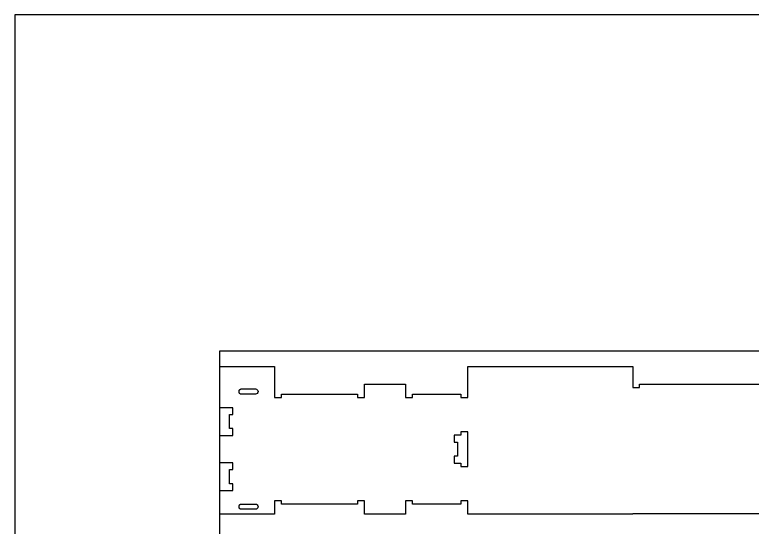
# Model space of a CAD drawing. Extents: x 0 to 4485, y 0 to 8771.
# Drawn here: x 0 to 1338, y 4663 to 5593 of the extents above; entities that cross this region are included whole.
import ezdxf

# ---------------------------------------------------------------- set-up
doc = ezdxf.new("R2010")
doc.units = 0
for name, color, linetype in [('0_SHEET_SPRUCEPLY_2440X122', 1, 'CONTINUOUS'), ('3_ANYTOOL_CUTTHROUGH_INSID', 4, 'CONTINUOUS'), ('4_ANYTOOL_CUTTHROUGH_OUTSI', 5, 'CONTINUOUS'), ('DONOTCUT', 7, 'CONTINUOUS')]:
    doc.layers.add(name, color=color, linetype=linetype)

msp = doc.modelspace()

# ---------------------------------------------------------------- linework, layer by layer
at = {"layer": '0_SHEET_SPRUCEPLY_2440X122'}
msp.add_lwpolyline([(371.7, 4982.6), (371.7, 3762.6), (2811.7, 3762.6), (2811.7, 4982.6)], close=True, dxfattribs=at)
at = {"layer": '3_ANYTOOL_CUTTHROUGH_INSID', "color": 4}
for points in [[(436.7, 4914.1, -1), (436.7, 4904.6), (411, 4904.6), (410.9, 4904.6), (410.8, 4904.6), (410.7, 4904.6), (410.6, 4904.6), (410.5, 4904.6), (410.4, 4904.6), (410.3, 4904.7), (410.2, 4904.7), (410.1, 4904.7), (410, 4904.7), (409.9, 4904.8), (409.8, 4904.8), (409.7, 4904.8), (409.6, 4904.9), (409.5, 4904.9), (409.4, 4904.9), (409.3, 4905), (409.2, 4905), (409.1, 4905.1), (409, 4905.2), (408.9, 4905.2), (408.9, 4905.3), (408.8, 4905.3), (408.7, 4905.4), (408.6, 4905.5), (408.5, 4905.5), (408.4, 4905.6), (408.4, 4905.7), (408.3, 4905.8), (408.2, 4905.9), (408.1, 4905.9), (408.1, 4906), (408, 4906.1), (407.9, 4906.2), (407.9, 4906.3), (407.8, 4906.4), (407.7, 4906.5), (407.7, 4906.6), (407.6, 4906.7), (407.6, 4906.8), (407.5, 4906.9), (407.5, 4907), (407.4, 4907.1), (407.4, 4907.2), (407.3, 4907.3), (407.3, 4907.4), (407.2, 4907.5), (407.2, 4907.6), (407.2, 4907.7), (407.1, 4907.8), (407.1, 4907.9), (407.1, 4908.1), (407.1, 4908.2), (407.1, 4908.3), (407, 4908.4), (407, 4908.5), (407, 4908.6), (407, 4908.7), (407, 4908.8), (407, 4908.9), (407, 4909), (407, 4909.1), (407, 4909.2), (407, 4909.3), (407, 4909.5), (407, 4909.6), (407, 4909.7), (407, 4909.8), (407, 4909.9), (407, 4910), (407, 4910.1), (407, 4910.2), (407, 4910.3), (407.1, 4910.4), (407.1, 4910.5), (407.1, 4910.6), (407.1, 4910.7), (407.1, 4910.8), (407.2, 4911), (407.2, 4911.1), (407.2, 4911.2), (407.3, 4911.3), (407.3, 4911.4), (407.4, 4911.5), (407.4, 4911.6), (407.5, 4911.7), (407.5, 4911.8), (407.6, 4911.9), (407.6, 4912), (407.7, 4912.1), (407.7, 4912.2), (407.8, 4912.3), (407.9, 4912.4), (407.9, 4912.5), (408, 4912.6), (408.1, 4912.7), (408.1, 4912.7), (408.2, 4912.8), (408.3, 4912.9), (408.4, 4913), (408.4, 4913.1), (408.5, 4913.1), (408.6, 4913.2), (408.7, 4913.3), (408.8, 4913.3), (408.9, 4913.4), (408.9, 4913.5), (409, 4913.5), (409.1, 4913.6), (409.2, 4913.6), (409.3, 4913.7), (409.4, 4913.7), (409.5, 4913.8), (409.6, 4913.8), (409.7, 4913.9), (409.8, 4913.9), (409.9, 4913.9), (410, 4914), (410.1, 4914), (410.2, 4914), (410.3, 4914), (410.4, 4914), (410.5, 4914.1), (410.6, 4914.1), (410.7, 4914.1), (410.8, 4914.1), (410.9, 4914.1), (411, 4914.1)], [(436.7, 4695.6), (411, 4695.6), (410.9, 4695.6), (410.8, 4695.6), (410.7, 4695.6), (410.6, 4695.6), (410.5, 4695.6), (410.4, 4695.6), (410.3, 4695.7), (410.2, 4695.7), (410.1, 4695.7), (410, 4695.7), (409.9, 4695.8), (409.8, 4695.8), (409.7, 4695.8), (409.6, 4695.9), (409.5, 4695.9), (409.4, 4695.9), (409.3, 4696), (409.2, 4696), (409.1, 4696.1), (409, 4696.2), (408.9, 4696.2), (408.9, 4696.3), (408.8, 4696.3), (408.7, 4696.4), (408.6, 4696.5), (408.5, 4696.5), (408.4, 4696.6), (408.4, 4696.7), (408.3, 4696.8), (408.2, 4696.9), (408.1, 4696.9), (408.1, 4697), (408, 4697.1), (407.9, 4697.2), (407.9, 4697.3), (407.8, 4697.4), (407.7, 4697.5), (407.7, 4697.6), (407.6, 4697.7), (407.6, 4697.8), (407.5, 4697.9), (407.5, 4698), (407.4, 4698.1), (407.4, 4698.2), (407.3, 4698.3), (407.3, 4698.4), (407.2, 4698.5), (407.2, 4698.6), (407.2, 4698.7), (407.1, 4698.8), (407.1, 4698.9), (407.1, 4699.1), (407.1, 4699.2), (407.1, 4699.3), (407, 4699.4), (407, 4699.5), (407, 4699.6), (407, 4699.7), (407, 4699.8), (407, 4699.9), (407, 4700), (407, 4700.1), (407, 4700.2), (407, 4700.3), (407, 4700.5), (407, 4700.6), (407, 4700.7), (407, 4700.8), (407, 4700.9), (407, 4701), (407, 4701.1), (407, 4701.2), (407, 4701.3), (407.1, 4701.4), (407.1, 4701.5), (407.1, 4701.6), (407.1, 4701.7), (407.1, 4701.8), (407.2, 4702), (407.2, 4702.1), (407.2, 4702.2), (407.3, 4702.3), (407.3, 4702.4), (407.4, 4702.5), (407.4, 4702.6), (407.5, 4702.7), (407.5, 4702.8), (407.6, 4702.9), (407.6, 4703), (407.7, 4703.1), (407.7, 4703.2), (407.8, 4703.3), (407.9, 4703.4), (407.9, 4703.5), (408, 4703.6), (408.1, 4703.7), (408.1, 4703.7), (408.2, 4703.8), (408.3, 4703.9), (408.4, 4704), (408.4, 4704.1), (408.5, 4704.1), (408.6, 4704.2), (408.7, 4704.3), (408.8, 4704.3), (408.9, 4704.4), (408.9, 4704.5), (409, 4704.5), (409.1, 4704.6), (409.2, 4704.6), (409.3, 4704.7), (409.4, 4704.7), (409.5, 4704.8), (409.6, 4704.8), (409.7, 4704.9), (409.8, 4704.9), (409.9, 4704.9), (410, 4705), (410.1, 4705), (410.2, 4705), (410.3, 4705), (410.4, 4705), (410.5, 4705.1), (410.6, 4705.1), (410.7, 4705.1), (410.8, 4705.1), (410.9, 4705.1), (411, 4705.1), (436.7, 4705.1, -1)]]:
    msp.add_lwpolyline(points, format="xyb", close=True, dxfattribs=at)
msp.add_lwpolyline([(822, 4836.1), (809.5, 4836.1), (809.5, 4830.1), (797.5, 4830.1), (797.5, 4817.6), (803.5, 4817.6), (803.5, 4792.1), (797.5, 4792.1), (797.5, 4779.6), (809.5, 4779.6), (809.5, 4773.6), (822, 4773.6)], close=True, dxfattribs=at)
at = {"layer": '4_ANYTOOL_CUTTHROUGH_OUTSI', "color": 5}
msp.add_lwpolyline([(1421.7, 4687.2), (1121.5, 4687.2), (1121.5, 4687.1), (822, 4687.1), (822, 4711.1), (809.5, 4711.1), (809.5, 4705.1), (721.5, 4705.1), (721.5, 4711.1), (709, 4711.1), (709, 4687.1), (634.5, 4687.1), (634.5, 4711.1), (622, 4711.1), (622, 4705.1), (484, 4705.1), (484, 4711.1), (471.5, 4711.1), (471.5, 4710.8), (471.5, 4687.1), (372, 4687.1), (372, 4729.6), (396, 4729.6), (396, 4729.8), (396, 4741.8), (396, 4742.1), (390, 4742.1), (390, 4767.6), (396, 4767.6), (396, 4767.8), (396, 4779.8), (396, 4780.1), (372, 4780.1), (372, 4829.6), (396, 4829.6), (396, 4829.8), (396, 4841.8), (396, 4842.1), (390, 4842.1), (390, 4867.6), (396, 4867.6), (396, 4867.8), (396, 4879.8), (396, 4880.1), (372, 4880.1), (372, 4954.6), (471.5, 4954.6), (471.5, 4898.8), (471.5, 4898.6), (484, 4898.6), (484, 4904.6), (521.7, 4904.6), (622, 4904.6), (622, 4898.6), (634.5, 4898.6), (634.5, 4922.6), (709, 4922.6), (709, 4898.6), (721.5, 4898.6), (721.5, 4904.6), (809.5, 4904.6), (809.5, 4898.6), (822, 4898.6), (822, 4954.6), (1121.5, 4954.6), (1121.5, 4916.7), (1134, 4916.7), (1134, 4922.7), (1409.5, 4922.7)], dxfattribs=at)
at = {"layer": 'DONOTCUT'}
msp.add_lwpolyline([(0, 0), (3183.4, 0), (3183.4, 5593.4), (0, 5593.4)], close=True, dxfattribs=at)

doc.saveas('drawing.dxf')
